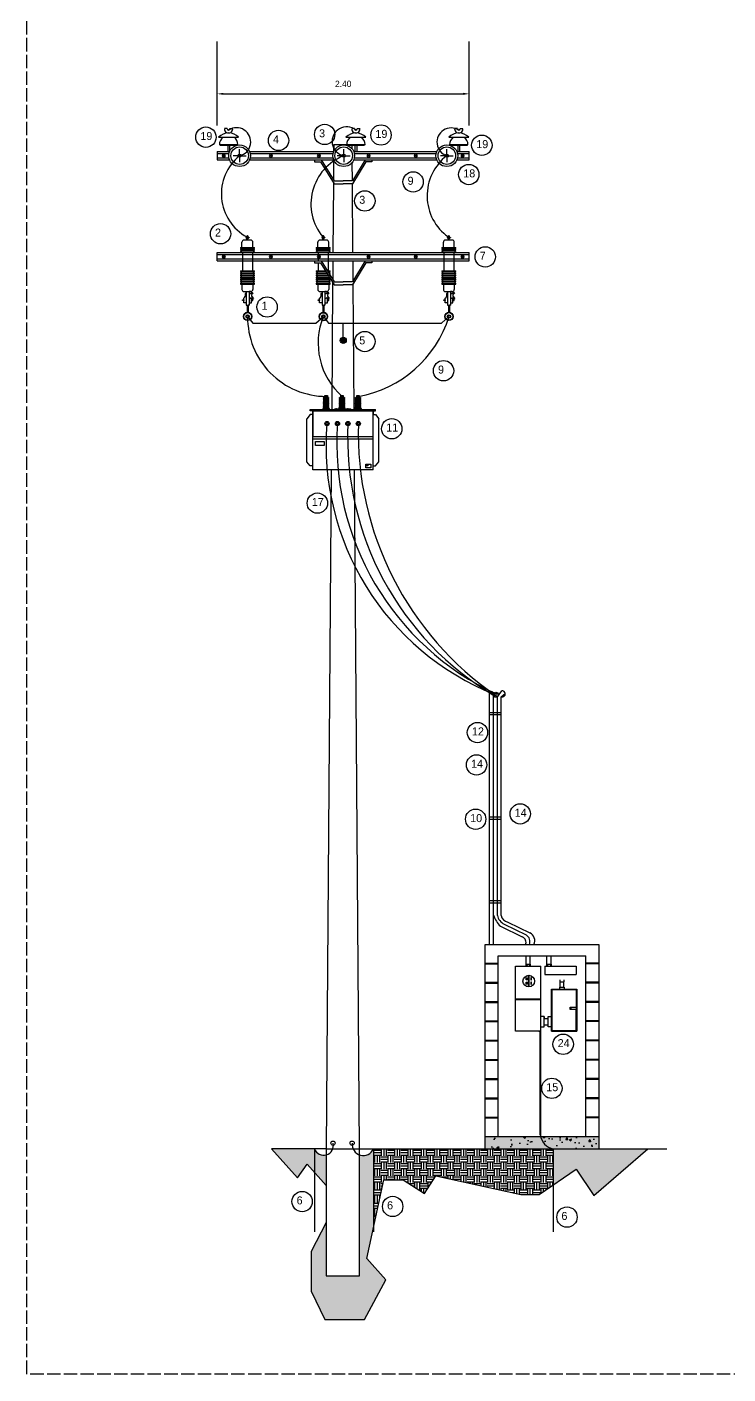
# Model space of a CAD drawing. Header units: millimetres. Extents: x 309 to 1209, y 302 to 902.
# Drawn here: x 309.2 to 466.2, y 301.8 to 603.5 of the extents above; entities that cross this region are included whole.
import ezdxf

# ---------------------------------------------------------------- set-up
doc = ezdxf.new("R2010")
doc.units = ezdxf.units.MM
doc.header["$LTSCALE"] = 0.5
doc.linetypes.add('ACAD_ISO02W100', pattern=[15, 12, -3])
doc.layers.add('VISTA FRONTAL', color=7, linetype='Continuous')

# ---------------------------------------------------------------- blocks, each defined once
blk = doc.blocks.new('Borne Primario')
at = {"layer": 'VISTA FRONTAL', "color": 255}
for p, q in [((336.424, 460.499), (336.554, 460.499)), ((336.424, 460.491), (336.554, 460.491)), ((336.424, 460.466), (336.554, 460.466)), ((336.424, 460.458), (336.554, 460.458)), ((336.424, 460.433), (336.554, 460.433)), ((336.424, 460.425), (336.554, 460.425)), ((336.424, 460.4), (336.554, 460.4)), ((336.424, 460.392), (336.554, 460.392)), ((336.424, 460.367), (336.554, 460.367)), ((336.424, 460.359), (336.554, 460.359)), ((336.424, 460.334), (336.554, 460.334)), ((336.424, 460.326), (336.554, 460.326)), ((336.424, 460.3), (336.554, 460.3)), ((336.424, 460.293), (336.554, 460.293)), ((336.424, 460.25), (336.424, 460.267)), ((336.424, 460.267), (336.554, 460.267)), ((336.424, 460.25), (336.554, 460.25)), ((336.424, 460.248), (336.554, 460.248)), ((336.451, 460.524), (336.527, 460.524)), ((336.554, 460.25), (336.554, 460.267)), ((336.399, 460.223), (336.579, 460.223))]:
    blk.add_line(p, q, dxfattribs=at)
for points in [[(336.518, 460.524), (336.461, 460.524), (336.461, 460.558), (336.518, 460.558)], [(336.518, 460.524), (336.47, 460.524), (336.47, 460.55), (336.518, 460.55)]]:
    blk.add_lwpolyline(points, close=True, dxfattribs=at)
blk.add_circle((336.494, 460.535), 0.00617, dxfattribs=at)
for centre, radius, start, end in [((336.433, 460.215), 0.0346, 104.6502, 165.81), ((336.425, 460.495), 0.00399, 105.4682, 254.5318), ((336.425, 460.462), 0.00399, 105.4682, 254.5318), ((336.425, 460.429), 0.00399, 105.4682, 254.5318), ((336.425, 460.396), 0.00399, 105.4682, 254.5318), ((336.425, 460.363), 0.00399, 105.4682, 254.5318), ((336.425, 460.33), 0.00399, 105.4682, 254.5318), ((336.425, 460.297), 0.00399, 105.4682, 254.5318), ((336.409, 460.542), 0.0452, 289.2094, 337.5049), ((336.409, 460.509), 0.0452, 289.2094, 337.5049), ((336.409, 460.476), 0.0452, 289.2094, 337.5049), ((336.409, 460.442), 0.0452, 289.2094, 337.5049), ((336.409, 460.409), 0.0452, 289.2094, 337.5049), ((336.409, 460.376), 0.0452, 289.2094, 337.5049), ((336.409, 460.343), 0.0452, 289.2094, 337.5049), ((336.409, 460.31), 0.0452, 289.2094, 337.5049), ((336.569, 460.542), 0.0452, 202.4951, 250.7906), ((336.569, 460.509), 0.0452, 202.4951, 250.7906), ((336.569, 460.476), 0.0452, 202.4951, 250.7906), ((336.569, 460.442), 0.0452, 202.4951, 250.7906), ((336.569, 460.409), 0.0452, 202.4951, 250.7906), ((336.569, 460.376), 0.0452, 202.4951, 250.7906), ((336.569, 460.343), 0.0452, 202.4951, 250.7906), ((336.569, 460.31), 0.0452, 202.4951, 250.7906), ((336.553, 460.495), 0.00399, 285.4682, 74.5318), ((336.553, 460.462), 0.00399, 285.4682, 74.5318), ((336.553, 460.429), 0.00399, 285.4682, 74.5318), ((336.553, 460.396), 0.00399, 285.4682, 74.5318), ((336.553, 460.363), 0.00399, 285.4682, 74.5318), ((336.553, 460.33), 0.00399, 285.4682, 74.5318), ((336.553, 460.297), 0.00399, 285.4682, 74.5318), ((336.546, 460.215), 0.0346, 14.19, 75.3498)]:
    blk.add_arc(centre, radius, start, end, dxfattribs=at)
blk = doc.blocks.new('TRANSFORMADOR 75KVA')
at = {"layer": 'VISTA FRONTAL', "color": 255}
for p, q in [((334.595, 460.94), (334.725, 460.94)), ((334.595, 460.933), (334.725, 460.933)), ((334.595, 460.907), (334.725, 460.907)), ((334.595, 460.899), (334.725, 460.899)), ((334.622, 460.966), (334.698, 460.966)), ((333.9, 460.664), (335.46, 460.664)), ((333.9, 460.634), (333.9, 460.664)), ((333.96, 460.634), (333.9, 460.634)), ((333.96, 460.634), (333.96, 460.022)), ((333.96, 460.634), (335.4, 460.634)), ((333.96, 459.224), (333.96, 460.634)), ((334.49, 460.678), (334.511, 460.678)), ((334.49, 460.664), (334.49, 460.678)), ((334.49, 460.678), (334.87, 460.678)), ((334.49, 460.664), (334.87, 460.664)), ((334.511, 460.684), (334.531, 460.684)), ((334.511, 460.678), (334.511, 460.684)), ((334.531, 460.684), (334.531, 460.678)), ((334.571, 460.664), (334.75, 460.664)), ((334.58, 460.678), (334.58, 460.684)), ((334.58, 460.684), (334.6, 460.684)), ((334.595, 460.874), (334.725, 460.874)), ((334.595, 460.866), (334.725, 460.866)), ((334.595, 460.841), (334.725, 460.841)), ((334.595, 460.833), (334.725, 460.833)), ((334.595, 460.808), (334.725, 460.808)), ((334.595, 460.8), (334.725, 460.8)), ((334.595, 460.775), (334.725, 460.775)), ((334.595, 460.767), (334.725, 460.767)), ((334.595, 460.742), (334.725, 460.742)), ((334.595, 460.734), (334.725, 460.734)), ((334.595, 460.709), (334.725, 460.709)), ((334.595, 460.691), (334.595, 460.709)), ((334.595, 460.691), (334.725, 460.691)), ((334.595, 460.689), (334.725, 460.689)), ((334.6, 460.684), (334.6, 460.678)), ((334.649, 460.684), (334.669, 460.684)), ((334.649, 460.678), (334.649, 460.684)), ((334.669, 460.684), (334.669, 460.678)), ((334.718, 460.684), (334.738, 460.684)), ((334.718, 460.678), (334.718, 460.684)), ((334.725, 460.691), (334.725, 460.709)), ((334.738, 460.684), (334.738, 460.678)), ((334.787, 460.684), (334.807, 460.684)), ((334.787, 460.678), (334.787, 460.684)), ((334.807, 460.684), (334.807, 460.678)), ((334.87, 460.664), (334.87, 460.678)), ((335.4, 460.634), (335.4, 460.544)), ((335.4, 459.224), (335.4, 460.634)), ((335.4, 460.634), (335.46, 460.634)), ((335.46, 460.634), (335.46, 460.664)), ((333.9, 460.544), (333.82, 460.444)), ((333.82, 459.414), (333.82, 460.444)), ((333.96, 460.544), (333.9, 460.544)), ((335.4, 460.544), (335.46, 460.544)), ((335.46, 460.544), (335.54, 460.444)), ((335.54, 459.414), (335.54, 460.444)), ((333.96, 460.022), (335.4, 460.022)), ((333.96, 459.965), (335.4, 459.965)), ((333.9, 459.314), (333.82, 459.414)), ((333.96, 459.314), (333.9, 459.314)), ((335.4, 459.314), (335.46, 459.314)), ((335.46, 459.314), (335.54, 459.414)), ((335.4, 459.224), (333.96, 459.224))]:
    blk.add_line(p, q, dxfattribs=at)
for points in [[(334.689, 460.966), (334.632, 460.966), (334.632, 460.999), (334.689, 460.999)], [(334.689, 460.966), (334.641, 460.966), (334.641, 460.992), (334.689, 460.992)], [(334.268, 460.304), (334.333, 460.304), (334.333, 460.352), (334.268, 460.352)], [(334.518, 460.304), (334.583, 460.304), (334.583, 460.352), (334.518, 460.352)], [(334.768, 460.304), (334.833, 460.304), (334.833, 460.352), (334.768, 460.352)], [(335.018, 460.304), (335.083, 460.304), (335.083, 460.352), (335.018, 460.352)], [(334.027, 459.899), (334.236, 459.899), (334.236, 459.802), (334.027, 459.802)], [(335.35, 459.271), (335.227, 459.271), (335.227, 459.359), (335.35, 459.359)], [(335.234, 459.351), (335.278, 459.351), (335.278, 459.317), (335.234, 459.317)]]:
    blk.add_lwpolyline(points, close=True, dxfattribs=at)
for centre, radius in [((334.665, 460.976), 0.00617), ((334.3, 460.328), 0.05), ((334.55, 460.328), 0.05), ((334.8, 460.328), 0.05), ((335.05, 460.328), 0.05)]:
    blk.add_circle(centre, radius, dxfattribs=at)
for centre, radius, start, end in [((334.596, 460.936), 0.00399, 105.4682, 254.5318), ((334.596, 460.903), 0.00399, 105.4682, 254.5318), ((334.58, 460.983), 0.0452, 289.2094, 337.5049), ((334.58, 460.95), 0.0452, 289.2094, 337.5049), ((334.58, 460.917), 0.0452, 289.2094, 337.5049), ((334.74, 460.983), 0.0452, 202.4951, 250.7906), ((334.74, 460.95), 0.0452, 202.4951, 250.7906), ((334.74, 460.917), 0.0452, 202.4951, 250.7906), ((334.724, 460.936), 0.00399, 285.4682, 74.5318), ((334.724, 460.903), 0.00399, 285.4682, 74.5318), ((334.604, 460.656), 0.0346, 133.1129, 140.5647), ((334.604, 460.656), 0.0346, 104.6502, 125.1906), ((334.596, 460.87), 0.00399, 105.4682, 254.5318), ((334.596, 460.837), 0.00399, 105.4682, 254.5318), ((334.596, 460.804), 0.00399, 105.4682, 254.5318), ((334.596, 460.771), 0.00399, 105.4682, 254.5318), ((334.596, 460.738), 0.00399, 105.4682, 254.5318), ((334.58, 460.884), 0.0452, 289.2094, 337.5049), ((334.58, 460.851), 0.0452, 289.2094, 337.5049), ((334.58, 460.817), 0.0452, 289.2094, 337.5049), ((334.58, 460.784), 0.0452, 289.2094, 337.5049), ((334.58, 460.751), 0.0452, 289.2094, 337.5049), ((334.74, 460.884), 0.0452, 202.4951, 250.7906), ((334.74, 460.851), 0.0452, 202.4951, 250.7906), ((334.74, 460.817), 0.0452, 202.4951, 250.7906), ((334.74, 460.784), 0.0452, 202.4951, 250.7906), ((334.74, 460.751), 0.0452, 202.4951, 250.7906), ((334.724, 460.87), 0.00399, 285.4682, 74.5318), ((334.724, 460.837), 0.00399, 285.4682, 74.5318), ((334.724, 460.804), 0.00399, 285.4682, 74.5318), ((334.724, 460.771), 0.00399, 285.4682, 74.5318), ((334.724, 460.738), 0.00399, 285.4682, 74.5318), ((334.717, 460.656), 0.0346, 54.8094, 75.3498), ((334.717, 460.656), 0.0346, 39.4353, 50.8444), ((334.3, 460.328), 0.03, 52.0091, 127.9909), ((334.3, 460.328), 0.03, 233.8776, 306.1224), ((334.55, 460.328), 0.03, 52.0091, 127.9909), ((334.55, 460.328), 0.03, 233.8776, 306.1224), ((334.8, 460.328), 0.03, 52.0091, 127.9909), ((334.8, 460.328), 0.03, 233.8776, 306.1224), ((335.05, 460.328), 0.03, 52.0091, 127.9909), ((335.05, 460.328), 0.03, 233.8776, 306.1224)]:
    blk.add_arc(centre, radius, start, end, dxfattribs=at)
for p in [(-2.209, 0.441), (-1.449, 0.441)]:
    blk.add_blockref('Borne Primario', p, dxfattribs=at)
blk = doc.blocks.new('APARTA RAYOS')
at = {"layer": 'VISTA FRONTAL', "color": 255}
for radius in [0.0997, 0.0918, 0.0412, 0.0327]:
    blk.add_circle((322.689, 458.866), radius, dxfattribs=at)
blk = doc.blocks.new('Cuchilla')
at = {"layer": 'VISTA FRONTAL', "color": 255}
for p, q in [((322.148, 460.536), (322.148, 460.662)), ((322.36, 460.712), (322.198, 460.712)), ((322.243, 460.777), (322.243, 460.764)), ((322.258, 460.777), (322.243, 460.777)), ((322.243, 460.764), (322.258, 460.764)), ((322.258, 460.777), (322.258, 460.764)), ((322.268, 460.712), (322.268, 460.808)), ((322.278, 460.818), (322.28, 460.818)), ((322.29, 460.712), (322.29, 460.808)), ((322.29, 460.808), (322.29, 460.787)), ((322.29, 460.787), (322.293, 460.787)), ((322.293, 460.754), (322.29, 460.754)), ((322.303, 460.777), (322.303, 460.764)), ((322.303, 460.777), (322.317, 460.777)), ((322.317, 460.764), (322.303, 460.764)), ((322.317, 460.777), (322.317, 460.764)), ((322.41, 460.536), (322.41, 460.662)), ((322.11, 460.536), (322.448, 460.536)), ((322.11, 460.536), (322.11, 460.522)), ((322.11, 460.522), (322.448, 460.522)), ((322.11, 460.486), (322.11, 460.472)), ((322.11, 460.486), (322.448, 460.486)), ((322.11, 460.472), (322.448, 460.472)), ((322.11, 460.433), (322.448, 460.433)), ((322.11, 460.433), (322.11, 460.419)), ((322.11, 460.419), (322.448, 460.419)), ((322.11, 460.419), (322.157, 460.419)), ((322.157, 460.419), (322.157, 459.981)), ((322.4, 460.419), (322.4, 459.981)), ((322.448, 460.522), (322.448, 460.536)), ((322.448, 460.472), (322.448, 460.486)), ((322.448, 460.419), (322.448, 460.433)), ((322.11, 459.981), (322.448, 459.981)), ((322.11, 459.981), (322.11, 459.967)), ((322.11, 459.967), (322.448, 459.967)), ((322.11, 459.93), (322.448, 459.93)), ((322.11, 459.93), (322.11, 459.916)), ((322.11, 459.916), (322.448, 459.916)), ((322.448, 459.967), (322.448, 459.981)), ((322.448, 459.916), (322.448, 459.93)), ((322.11, 459.878), (322.448, 459.878)), ((322.11, 459.878), (322.11, 459.864)), ((322.11, 459.864), (322.448, 459.864)), ((322.11, 459.828), (322.11, 459.814)), ((322.11, 459.828), (322.448, 459.828)), ((322.11, 459.814), (322.448, 459.814)), ((322.11, 459.775), (322.11, 459.761)), ((322.11, 459.775), (322.448, 459.775)), ((322.11, 459.761), (322.157, 459.761)), ((322.11, 459.761), (322.448, 459.761)), ((322.11, 459.725), (322.448, 459.725)), ((322.11, 459.725), (322.11, 459.711)), ((322.11, 459.711), (322.448, 459.711)), ((322.11, 459.673), (322.448, 459.673)), ((322.11, 459.673), (322.11, 459.659)), ((322.11, 459.659), (322.448, 459.659)), ((322.11, 459.659), (322.148, 459.659)), ((322.148, 459.659), (322.148, 459.533)), ((322.4, 459.761), (322.448, 459.761)), ((322.41, 459.659), (322.41, 459.533)), ((322.448, 459.864), (322.448, 459.878)), ((322.448, 459.814), (322.448, 459.828)), ((322.448, 459.761), (322.448, 459.775)), ((322.448, 459.711), (322.448, 459.725)), ((322.448, 459.659), (322.448, 459.673)), ((322.191, 459.215), (322.191, 459.327)), ((322.198, 459.483), (322.36, 459.483)), ((322.221, 459.435), (322.221, 459.362)), ((322.25, 459.435), (322.221, 459.435)), ((322.25, 459.483), (322.25, 459.435)), ((322.25, 459.483), (322.25, 459.156)), ((322.25, 459.435), (322.25, 459.215)), ((322.36, 459.483), (322.319, 459.483)), ((322.319, 459.483), (322.319, 459.156)), ((322.319, 459.435), (322.348, 459.435)), ((322.319, 459.309), (322.368, 459.344)), ((322.348, 459.435), (322.389, 459.466)), ((322.368, 459.344), (322.4, 459.299)), ((322.411, 459.437), (322.378, 459.412)), ((322.378, 459.412), (322.378, 459.376)), ((322.378, 459.376), (322.421, 459.32)), ((322.378, 459.215), (322.378, 459.327)), ((322.389, 459.466), (322.411, 459.437)), ((322.4, 459.299), (322.421, 459.32)), ((322.25, 459.215), (322.191, 459.215)), ((322.25, 459.156), (322.319, 459.156)), ((322.269, 459.156), (322.269, 458.986)), ((322.319, 459.156), (322.297, 459.156)), ((322.297, 459.156), (322.297, 458.986)), ((322.319, 459.215), (322.378, 459.215)), ((322.319, 459.156), (322.319, 459.177))]:
    blk.add_line(p, q, dxfattribs=at)
for points in [[(322.191, 459.271), (322.159, 459.271), (322.159, 459.286), (322.191, 459.286)], [(322.378, 459.271), (322.41, 459.271), (322.41, 459.286), (322.378, 459.286)]]:
    blk.add_lwpolyline(points, close=True, dxfattribs=at)
for centre, radius, start, end in [((322.198, 460.662), 0.05, 90, 180), ((322.268, 460.777), 0.01, 90, 180), ((322.268, 460.764), 0.01, 180, 270), ((322.278, 460.808), 0.01, 90, 180), ((322.28, 460.808), 0.01, 0, 90), ((322.293, 460.777), 0.01, 0, 90), ((322.293, 460.764), 0.01, 270, 0), ((322.36, 460.662), 0.05, 0, 90), ((322.097, 460.478), 0.0462, 9.5881, 74.2822), ((322.097, 460.478), 0.0462, 285.7178, 352.1674), ((322.46, 460.478), 0.0462, 105.7178, 170.4119), ((322.46, 460.478), 0.0462, 187.8326, 254.2822), ((322.097, 459.922), 0.0462, 9.5881, 74.2822), ((322.097, 459.922), 0.0462, 285.7178, 352.1674), ((322.46, 459.922), 0.0462, 105.7178, 170.4119), ((322.46, 459.922), 0.0462, 187.8326, 254.2822), ((322.097, 459.82), 0.0462, 9.5881, 74.2822), ((322.097, 459.82), 0.0462, 285.7178, 352.1674), ((322.097, 459.718), 0.0462, 9.5881, 74.2822), ((322.097, 459.718), 0.0462, 285.7178, 352.1674), ((322.46, 459.82), 0.0462, 105.7178, 170.4119), ((322.46, 459.82), 0.0462, 187.8326, 254.2822), ((322.46, 459.718), 0.0462, 105.7178, 170.4119), ((322.46, 459.718), 0.0462, 187.8326, 254.2822), ((322.198, 459.533), 0.05, 180, 270), ((322.184, 459.364), 0.037, 280.8802, 357.5926), ((322.36, 459.533), 0.05, 270, 0)]:
    blk.add_arc(centre, radius, start, end, dxfattribs=at)
blk.add_blockref('APARTA RAYOS', (-0.406, 0.021), dxfattribs=at)
blk = doc.blocks.new('TORNILLO')
at = {"layer": 'VISTA FRONTAL', "color": 255}
blk.add_lwpolyline([(324.149, 461.269), (324.129, 461.235), (324.149, 461.2), (324.189, 461.2), (324.209, 461.235), (324.189, 461.269)], close=True, dxfattribs=at)
blk.add_circle((324.169, 461.235), 0.02, dxfattribs=at)
blk = doc.blocks.new('AISLADOR TIPO ALFILER')
at = {"layer": 'VISTA FRONTAL', "color": 255}
for p, q in [((324.252, 461.881), (324.187, 461.881)), ((324.32, 461.881), (324.385, 461.881)), ((324.286, 461.485), (324.265, 461.485))]:
    blk.add_line(p, q, dxfattribs=at)
at = {"layer": 'VISTA FRONTAL', "color": 255, "lineweight": 30}
for p, q in [((324.049, 461.676), (324.523, 461.676)), ((324.067, 461.502), (324.505, 461.502)), ((324.084, 461.485), (324.488, 461.485)), ((324.265, 461.485), (324.265, 461.335)), ((324.307, 461.485), (324.307, 461.335))]:
    blk.add_line(p, q, dxfattribs=at)
at = {"layer": 'VISTA FRONTAL', "color": 255}
for centre, radius, start, end in [((324.286, 461.877), 0.0988, 177.9478, 2.0522), ((324.286, 461.881), 0.0338, 180, 0), ((324.286, 461.454), 0.325, 43.1019, 136.8981), ((324.286, 461.502), 0.219, 127.4672, 180), ((324.286, 461.502), 0.219, 0, 52.5328), ((324.094, 461.508), 0.0244, 195.788, 253.8699), ((324.482, 461.508), 0.0244, 286.1301, 344.212)]:
    blk.add_arc(centre, radius, start, end, dxfattribs=at)
blk = doc.blocks.new('AISLADOR')
at = {"layer": 'VISTA FRONTAL', "color": 255}
for q in [(324.46, 462.314), (324.305, 462.16), (324.46, 462.005), (324.615, 462.16)]:
    blk.add_line((324.46, 462.16), q, dxfattribs=at)
for radius in [0.259, 0.209, 0.0379, 0.0215]:
    blk.add_circle((324.46, 462.16), radius, dxfattribs=at)
blk = doc.blocks.new('MENSULA')
at = {"layer": 'VISTA FRONTAL', "color": 255}
for p, q in [((326.341, 461.134), (326.341, 461.087)), ((326.341, 461.087), (326.483, 461.087)), ((326.483, 461.087), (326.806, 460.559)), ((326.5, 461.134), (326.806, 460.634)), ((327.549, 461.134), (327.243, 460.634)), ((327.566, 461.087), (327.243, 460.559)), ((327.708, 461.087), (327.566, 461.087)), ((327.708, 461.134), (327.708, 461.087)), ((326.806, 460.634), (327.025, 460.634)), ((326.806, 460.559), (327.025, 460.559)), ((327.243, 460.634), (327.025, 460.634)), ((327.243, 460.559), (327.025, 460.559))]:
    blk.add_line(p, q, dxfattribs=at)

msp = doc.modelspace()

# ---------------------------------------------------------------- hatches: boundary and pattern name
at = {"layer": 'VISTA FRONTAL'}
msp.add_hatch(color=86, dxfattribs=at).paths.add_polyline_path([(379.37, 533.31, 1), (380.74, 533.31, 1)])
h = msp.add_hatch(dxfattribs=at)
h.set_pattern_fill('AR-CONC', color=14, scale=0.028125, style=0)
h.set_pattern_definition([(50, (-2783.9253, -3895.2457), (5.1239438, -0.4482868), [0.535781, -5.893594]), (355, (-2783.9253, -3895.2457), (-0.9912045, 5.373468), [0.428625, -4.714875]), (100.451, (-2783.4983, -3895.283), (4.132758, 4.925157), [0.455344, -5.008781]), (46.1842, (-2783.9253, -3893.817), (7.624098, -1.1824405), [0.803672, -8.840391]), (96.6356, (-2783.29, -3893.9155), (6.676994, 6.958844), [0.683016, -7.513172]), (351.184, (-2783.925, -3893.817), (6.677005, 6.958831), [0.642937, -7.072313]), (21, (-2783.211, -3894.174), (4.2641685, -2.8762177), [0.535781, -5.893594]), (326, (-2783.211, -3894.174), (1.738182, 5.1802865), [0.428625, -4.714875]), (71.4514, (-2782.8556, -3894.414), (6.002339, 2.3040804), [0.455344, -5.008781]), (37.5, (-2783.9253, -3895.2457), (0.08686697, 2.37811047), [0, -4.657725, 0, -4.7863125, 0, -4.7327344]), (7.5, (-2783.9253, -3895.2457), (1.879303, 2.8175787), [0, -2.7289125, 0, -4.5505687, 0, -1.8037969]), (327.5, (-2785.5184, -3895.2457), (3.8134855, -0.1611209), [0, -1.7859375, 0, -5.572125, 0, -7.3937812]), (317.5, (-2786.2328, -3895.2457), (4.1661332, 0.71512), [0, -2.3217188, 0, -3.7004625, 0, -5.2506562])])
h.paths.add_polyline_path([(437.26, 355.02), (411.85, 355.02), (411.85, 352.21), (437.26, 352.21)])
h = msp.add_hatch(dxfattribs=at)
h.set_pattern_fill('AR-CONC', color=14, scale=0.004687, style=0)
h.set_pattern_definition([(50, (-2783.92534, -3895.2457), (0.85399064, -0.07471446), [0.08929687, -0.98226563]), (355, (-2783.9253, -3895.2457), (-0.16520075, 0.89557801), [0.0714375, -0.7858125]), (100.451, (-2783.8542, -3895.2519), (0.68879298, 0.82085947), [0.07589062, -0.83479687]), (46.1842, (-2783.9253, -3895.0076), (1.270683, -0.19707341), [0.1339453, -1.47339844]), (96.6356, (-2783.8194, -3895.024), (1.11283235, 1.1598073), [0.11383594, -1.2521953]), (351.184, (-2783.9253, -3895.0076), (1.1128341, 1.15980524), [0.10715625, -1.17871875]), (21, (-2783.8063, -3895.0671), (0.71069475, -0.47936962), [0.08929687, -0.98226563]), (326, (-2783.8063, -3895.0671), (0.28969701, 0.86338109), [0.0714375, -0.7858125]), (71.4514, (-2783.74705, -3895.10706), (1.0003898, 0.3840134), [0.07589062, -0.83479687]), (37.5, (-2783.92534, -3895.2457), (0.014477828, 0.396351745), [0, -0.7762875, 0, -0.79771875, 0, -0.788789063]), (7.5, (-2783.92534, -3895.2457), (0.313217168, 0.469596444), [0, -0.45481875, 0, -0.758428125, 0, -0.300632813]), (327.5, (-2784.19085, -3895.2457), (0.635580915, -0.026853487), [0, -0.29765625, 0, -0.9286875, 0, -1.232296875]), (317.5, (-2784.3099, -3895.2457), (0.69435554, 0.119186677), [0, -0.386953125, 0, -0.61674375, 0, -0.875109375])])
h.paths.add_polyline_path([(437.26, 355.02), (411.85, 355.02), (411.85, 352.21), (437.26, 352.21)])
at = {"layer": 'VISTA FRONTAL', "ltscale": 0.25}
h = msp.add_hatch(dxfattribs=at)
h.set_pattern_fill('EARTH', color=23, scale=0.234375, style=0)
h.set_pattern_definition([(0, (-1587.932, -5024.0727), (1.48828125, 1.48828125), [1.48828125, -1.48828125]), (0, (-1587.932, -5023.5146), (1.48828125, 1.48828125), [1.48828125, -1.48828125]), (0, (-1587.932, -5022.9565), (1.48828125, 1.48828125), [1.48828125, -1.48828125]), (90, (-1587.746, -5022.7704), (-1.48828125, 1.48828125), [1.48828125, -1.48828125]), (90, (-1587.1879, -5022.7704), (-1.48828125, 1.48828125), [1.48828125, -1.48828125]), (90, (-1586.6298, -5022.7704), (-1.48828125, 1.48828125), [1.48828125, -1.48828125])])
h.paths.add_polyline_path([(373.62, 352.21), (363.96, 352.21), (369.82, 345.72), (372, 348.76), (373.62, 346.92)])
h.paths.add_polyline_path([(376.23, 350.87, -0.387471), (373.62, 352.21), (373.62, 346.92), (376.23, 343.98)], flags=17)
h.paths.add_polyline_path([(389.59, 322.92), (385.32, 327.67), (386.84, 334.66), (386.84, 352.21, -0.389399), (383.73, 350.85), (383.73, 323.79), (376.23, 323.79), (376.23, 335.73), (372.87, 329.22), (372.87, 320.31), (375.91, 314.02), (384.81, 314.02)])
h.paths.add_polyline_path([(448.27, 352.21), (437.26, 352.21), (427.09, 352.21), (427.09, 344.19), (432.18, 347.67), (436.2, 341.78)])
h = msp.add_hatch(dxfattribs=at)
h.set_pattern_fill('EARTH', color=23, scale=0.234375, style=0)
h.set_pattern_definition([(0, (-4820.5357, -3895.2457), (1.48828125, 1.48828125), [1.48828125, -1.48828125]), (0, (-4820.5357, -3894.6876), (1.48828125, 1.48828125), [1.48828125, -1.48828125]), (0, (-4820.5357, -3894.1295), (1.48828125, 1.48828125), [1.48828125, -1.48828125]), (90, (-4820.3497, -3893.9435), (-1.48828125, 1.48828125), [1.48828125, -1.48828125]), (90, (-4819.7916, -3893.9435), (-1.48828125, 1.48828125), [1.48828125, -1.48828125]), (90, (-4819.2335, -3893.9435), (-1.48828125, 1.48828125), [1.48828125, -1.48828125])])
h.paths.add_polyline_path([(427.09, 352.21), (411.85, 352.21), (386.84, 352.21), (386.84, 334.66), (389.16, 345.28), (393.5, 345.28), (398.28, 342.24), (400.79, 346.18), (419.79, 342.03), (423.92, 342.03), (427.09, 344.19)])

# ---------------------------------------------------------------- linework, layer by layer
at = {"layer": 'VISTA FRONTAL', "color": 23, "linetype": 'ACAD_ISO02W100', "ltscale": 0.5}
for p, q in [((309.23, 301.78), (309.23, 901.78)), ((1209.23, 301.78), (309.23, 301.78))]:
    msp.add_line(p, q, dxfattribs=at)
at = {"layer": 'VISTA FRONTAL', "color": 0, "ltscale": 0.25}
for p, q in [((351.84, 581.46), (351.84, 600.24)), ((408.27, 581.46), (408.27, 600.24)), ((353.24, 588.52), (406.87, 588.52)), ((376.23, 352.21), (363.96, 352.21)), ((363.96, 352.21), (369.82, 345.72)), ((376.23, 352.21), (376.23, 323.79)), ((383.73, 323.79), (383.73, 352.21)), ((436.2, 341.78), (448.27, 352.21)), ((437.26, 352.21), (452.52, 352.21)), ((369.82, 345.72), (372, 348.76)), ((372, 348.76), (376.23, 343.98)), ((423.92, 342.03), (432.18, 347.67)), ((432.18, 347.67), (436.2, 341.78)), ((385.32, 327.67), (389.16, 345.28)), ((389.16, 345.28), (393.5, 345.28)), ((393.5, 345.28), (398.28, 342.24)), ((398.28, 342.24), (400.79, 346.18)), ((400.79, 346.18), (419.79, 342.03)), ((419.79, 342.03), (423.92, 342.03)), ((376.23, 335.73), (372.87, 329.22)), ((372.87, 329.22), (372.87, 320.31)), ((389.59, 322.92), (385.32, 327.67)), ((376.23, 323.79), (383.73, 323.79)), ((384.81, 314.02), (389.59, 322.92)), ((372.87, 320.31), (375.91, 314.02)), ((375.91, 314.02), (384.81, 314.02))]:
    msp.add_line(p, q, dxfattribs=at)
at = {"layer": 'VISTA FRONTAL', "color": 255}
for p, q in [((377.92, 577.21), (377.9, 575.6)), ((377.92, 577.21), (382.04, 577.21)), ((382.05, 576.17), (382.04, 577.21)), ((351.84, 575.6), (351.84, 573.72)), ((351.84, 575.6), (354.61, 575.6)), ((351.84, 575.14), (351.84, 574.18)), ((351.84, 575.14), (354.47, 575.14)), ((351.84, 574.18), (354.47, 574.18)), ((351.84, 573.72), (354.61, 573.72)), ((351.84, 573.72), (354.61, 573.72)), ((359.09, 575.6), (377.9, 575.6)), ((359.09, 573.72), (373.64, 573.72)), ((359.09, 573.72), (377.9, 573.72)), ((359.23, 575.14), (377.76, 575.14)), ((359.23, 574.18), (377.76, 574.18)), ((373.64, 573.72), (375.13, 573.72)), ((373.64, 573.72), (375.13, 573.72)), ((373.64, 573.72), (375.13, 573.72)), ((377.89, 573.75), (377.86, 569.27)), ((382.39, 575.6), (401.07, 575.6)), ((382.39, 573.72), (401.06, 573.72)), ((382.53, 575.14), (400.94, 575.14)), ((382.53, 574.18), (400.93, 574.18)), ((384.97, 573.72), (386.46, 573.72)), ((405.42, 573.72), (408.27, 573.72)), ((405.43, 575.6), (408.27, 575.6)), ((405.55, 575.14), (408.27, 575.14)), ((405.55, 574.18), (408.27, 574.18)), ((408.27, 573.72), (408.27, 575.6)), ((382.1, 569.04), (382.07, 573.18)), ((377.85, 568.57), (377.73, 553.02)), ((382.22, 553.02), (382.11, 568.34)), ((374.34, 554.11), (374.34, 555.3)), ((376.33, 555.76), (374.81, 555.76)), ((375.24, 556.37), (375.24, 556.25)), ((375.37, 556.37), (375.24, 556.37)), ((375.24, 556.25), (375.37, 556.25)), ((375.37, 556.37), (375.37, 556.25)), ((375.47, 555.76), (375.47, 556.66)), ((375.56, 556.75), (375.58, 556.75)), ((375.68, 555.76), (375.68, 556.66)), ((375.68, 556.66), (375.68, 556.47)), ((375.68, 556.47), (375.7, 556.47)), ((375.7, 556.15), (375.68, 556.15)), ((375.8, 556.37), (375.8, 556.25)), ((375.8, 556.37), (375.93, 556.37)), ((375.93, 556.25), (375.8, 556.25)), ((375.93, 556.37), (375.93, 556.25)), ((376.8, 554.11), (376.8, 555.3)), ((351.84, 553.02), (408.27, 553.02)), ((351.84, 551.14), (351.84, 553.02)), ((351.84, 552.56), (408.27, 552.56)), ((373.99, 554.11), (377.16, 554.11)), ((373.99, 554.11), (373.99, 553.98)), ((373.99, 553.98), (377.16, 553.98)), ((373.99, 553.64), (373.99, 553.51)), ((373.99, 553.64), (377.16, 553.64)), ((373.99, 553.51), (377.16, 553.51)), ((373.99, 553.15), (377.16, 553.15)), ((373.99, 553.15), (373.99, 553.02)), ((373.99, 553.02), (377.16, 553.02)), ((373.99, 553.02), (374.43, 553.02)), ((374.43, 553.02), (374.43, 551.14)), ((376.71, 553.02), (376.71, 548.91)), ((377.16, 553.98), (377.16, 554.11)), ((377.16, 553.51), (377.16, 553.64)), ((377.16, 553.02), (377.16, 553.15)), ((408.27, 551.14), (408.27, 553.02)), ((351.84, 551.6), (408.27, 551.6)), ((351.84, 551.14), (408.27, 551.14)), ((374.43, 550.7), (374.43, 548.91)), ((377.72, 551.14), (377.69, 546.96)), ((382.27, 546.73), (382.24, 551.14)), ((373.99, 548.91), (376.07, 548.91)), ((373.99, 548.91), (373.99, 548.77)), ((373.99, 548.77), (376.15, 548.77)), ((373.99, 548.43), (376.36, 548.43)), ((373.99, 548.43), (373.99, 548.3)), ((373.99, 548.3), (376.44, 548.3)), ((373.99, 547.94), (376.66, 547.94)), ((373.99, 547.94), (373.99, 547.81)), ((373.99, 547.81), (376.74, 547.81)), ((373.99, 547.47), (373.99, 547.34)), ((373.99, 547.47), (376.95, 547.47)), ((373.99, 547.34), (377.03, 547.34)), ((373.99, 546.98), (373.99, 546.85)), ((373.99, 546.98), (377.16, 546.98)), ((373.99, 546.85), (374.43, 546.85)), ((373.99, 546.85), (377.16, 546.85)), ((373.99, 546.51), (377.16, 546.51)), ((373.99, 546.51), (373.99, 546.38)), ((373.99, 546.38), (377.16, 546.38)), ((376.5, 548.91), (377.16, 548.91)), ((376.58, 548.77), (377.16, 548.77)), ((376.71, 546.85), (377.16, 546.85)), ((376.79, 548.43), (377.16, 548.43)), ((376.87, 548.3), (377.16, 548.3)), ((377.09, 547.94), (377.16, 547.94)), ((377.16, 548.77), (377.16, 548.91)), ((377.16, 548.3), (377.16, 548.43)), ((377.16, 547.83), (377.16, 547.94)), ((377.16, 546.85), (377.16, 546.98)), ((377.16, 546.38), (377.16, 546.51)), ((377.68, 546.26), (377.47, 517.82)), ((373.99, 546.02), (377.16, 546.02)), ((373.99, 546.02), (373.99, 545.89)), ((373.99, 545.89), (377.16, 545.89)), ((373.99, 545.89), (374.34, 545.89)), ((374.34, 545.89), (374.34, 544.71)), ((374.81, 544.24), (376.33, 544.24)), ((375.03, 543.79), (375.03, 543.11)), ((375.3, 543.79), (375.03, 543.79)), ((375.3, 544.24), (375.3, 543.79)), ((375.3, 544.24), (375.3, 541.17)), ((375.3, 543.79), (375.3, 541.73)), ((376.33, 544.24), (375.94, 544.24)), ((375.94, 544.24), (375.94, 541.17)), ((375.94, 543.79), (376.22, 543.79)), ((376.22, 543.79), (376.6, 544.08)), ((376.81, 543.81), (376.5, 543.57)), ((376.5, 543.57), (376.5, 543.23)), ((376.5, 543.23), (376.9, 542.71)), ((376.6, 544.08), (376.81, 543.81)), ((376.8, 545.89), (376.8, 544.71)), ((377.16, 545.89), (377.16, 546.02)), ((382.49, 517.82), (382.28, 546.03)), ((374.75, 541.73), (374.75, 542.78)), ((375.3, 541.73), (374.75, 541.73)), ((375.3, 541.17), (375.94, 541.17)), ((375.48, 541.17), (375.48, 539.58)), ((375.94, 541.17), (375.74, 541.17)), ((375.74, 541.17), (375.74, 539.58)), ((375.94, 542.61), (376.41, 542.94)), ((375.94, 541.73), (376.5, 541.73)), ((375.94, 541.17), (375.94, 541.37)), ((376.41, 542.94), (376.71, 542.52)), ((376.5, 541.73), (376.5, 542.78)), ((376.71, 542.52), (376.9, 542.71)), ((377.37, 504.32), (376.23, 352.21)), ((383.73, 352.21), (382.59, 504.32)), ((376.23, 352.21), (383.73, 352.21))]:
    msp.add_line(p, q, dxfattribs=at)
at = {"layer": 'VISTA FRONTAL', "color": 86}
for p, q in [((358.64, 538.65), (359.82, 537.18)), ((359.82, 537.18), (373.95, 537.18)), ((373.95, 537.18), (375.61, 538.65)), ((375.61, 538.65), (376.79, 537.18)), ((376.79, 537.18), (402.08, 537.18)), ((380.05, 533.31), (380.05, 537.18)), ((402.08, 537.18), (403.73, 538.65))]:
    msp.add_line(p, q, dxfattribs=at)
at = {"layer": 'VISTA FRONTAL', "color": 170, "ltscale": 0.25}
for p, q in [((412.79, 397.96), (412.79, 454.21)), ((413.73, 454.21), (412.79, 454.21)), ((413.73, 397.96), (413.73, 454.21)), ((414.57, 453.44), (415.56, 454.82)), ((414.57, 404.52), (414.57, 453.44)), ((415.42, 453.47), (416.33, 454.23)), ((415.42, 404.52), (415.42, 453.47)), ((412.79, 449.99), (415.42, 449.99)), ((412.79, 449.52), (415.42, 449.52)), ((412.79, 426.56), (415.42, 426.56)), ((412.79, 426.09), (415.42, 426.09)), ((412.79, 407.81), (415.42, 407.81)), ((412.79, 397.96), (412.79, 407.34)), ((412.79, 407.34), (415.42, 407.34)), ((415.25, 402.07), (420.15, 399.68)), ((416.1, 402.54), (421, 400.15)), ((416.1, 402.54), (421, 400.15)), ((416.94, 403.01), (421.84, 400.62)), ((420.99, 393.61), (420.99, 395.43)), ((421.93, 393.61), (421.93, 395.43)), ((425.66, 393.61), (425.66, 395.43)), ((426.6, 393.61), (426.6, 395.43)), ((418.65, 385.65), (418.65, 393.15)), ((418.65, 393.15), (424.28, 393.15)), ((420.99, 393.15), (420.99, 393.61)), ((420.99, 393.61), (421.93, 393.61)), ((421.46, 393.15), (420.99, 393.15)), ((421.15, 393.61), (421.15, 393.15)), ((421.78, 393.61), (421.78, 393.15)), ((421.93, 393.61), (421.93, 393.15)), ((424.28, 385.65), (424.28, 393.15)), ((425.21, 393.15), (425.21, 391.27)), ((425.21, 393.15), (432.24, 393.15)), ((425.66, 393.15), (425.66, 393.61)), ((425.66, 393.61), (426.6, 393.61)), ((425.81, 393.61), (425.81, 393.15)), ((426.44, 393.61), (426.44, 393.15)), ((426.6, 393.61), (426.6, 393.15)), ((432.24, 393.15), (432.24, 391.27)), ((421.56, 388.49), (421.56, 391.09)), ((421.56, 388.49), (421.56, 391.09)), ((421.56, 390.49), (421.65, 390.49)), ((421.56, 389.85), (421.65, 389.85)), ((421.65, 388.49), (421.65, 391.09)), ((421.65, 388.49), (421.65, 391.09)), ((425.21, 391.27), (432.24, 391.27)), ((428.59, 390.1), (428.59, 389.63)), ((428.59, 389.63), (429.53, 389.63)), ((428.65, 388.46), (428.65, 389.63)), ((429.46, 388.46), (429.46, 389.63)), ((429.53, 389.63), (429.53, 390.1)), ((421.56, 389.17), (421.65, 389.17)), ((426.71, 378.61), (426.71, 387.99)), ((426.71, 387.99), (432.34, 387.99)), ((426.71, 387.99), (428.59, 387.99)), ((426.81, 387.9), (432.24, 387.9)), ((426.81, 378.71), (426.81, 387.9)), ((428.59, 387.99), (428.59, 388.46)), ((428.59, 388.46), (429.53, 388.46)), ((429.53, 388.46), (429.53, 387.99)), ((432.24, 387.9), (432.24, 378.71)), ((432.34, 387.99), (432.34, 378.61)), ((418.65, 385.79), (424.28, 385.79)), ((418.65, 378.61), (418.65, 385.65)), ((418.65, 385.65), (424.28, 385.65)), ((424.28, 378.61), (424.28, 385.65)), ((430.84, 383.4), (430.84, 383.95)), ((430.84, 383.95), (432.24, 383.95)), ((432.24, 383.4), (430.84, 383.4)), ((431.07, 383.4), (431.07, 383.95)), ((432.24, 378.71), (432.24, 383.4)), ((432.24, 378.71), (432.24, 383.4)), ((425.03, 381.9), (424.28, 381.9)), ((425.03, 379.55), (425.03, 381.9)), ((425.03, 381.9), (425.03, 381.43)), ((425.03, 381.43), (425.96, 381.43)), ((425.96, 379.55), (425.96, 381.9)), ((425.96, 381.9), (426.71, 381.9)), ((424.28, 378.61), (418.65, 378.61)), ((423.97, 378.46), (423.97, 378.61)), ((424.28, 378.46), (423.97, 378.46)), ((424.14, 355.32), (424.14, 378.46)), ((424.28, 378.61), (424.28, 379.55)), ((424.28, 379.55), (425.03, 379.55)), ((424.28, 378.46), (424.28, 378.61)), ((424.28, 355.32), (424.28, 378.46)), ((425.03, 379.55), (425.03, 380.02)), ((425.03, 380.02), (425.96, 380.02)), ((425.96, 379.55), (425.96, 380.02)), ((426.71, 379.55), (425.96, 379.55)), ((426.71, 379.55), (426.71, 378.61)), ((426.71, 378.61), (432.34, 378.61)), ((426.81, 378.71), (432.24, 378.71))]:
    msp.add_line(p, q, dxfattribs=at)
at = {"layer": 'VISTA FRONTAL', "color": 14}
for p, q in [((411.85, 352.21), (411.85, 397.96)), ((411.85, 397.96), (437.26, 397.96)), ((414.76, 355.02), (414.76, 395.43)), ((414.76, 395.43), (434.35, 395.43)), ((434.35, 355.02), (434.35, 395.43)), ((437.26, 397.96), (437.26, 352.21)), ((411.85, 393.84), (414.76, 393.84)), ((411.85, 393.65), (414.76, 393.65)), ((437.26, 393.84), (434.35, 393.84)), ((437.26, 393.65), (434.35, 393.65)), ((411.85, 389.52), (414.76, 389.52)), ((411.85, 389.34), (414.76, 389.34)), ((437.26, 389.52), (434.35, 389.52)), ((437.26, 389.34), (434.35, 389.34)), ((411.85, 385.21), (414.76, 385.21)), ((411.85, 385.02), (414.76, 385.02)), ((437.26, 385.21), (434.35, 385.21)), ((437.26, 385.02), (434.35, 385.02)), ((411.85, 380.9), (414.76, 380.9)), ((411.85, 380.71), (414.76, 380.71)), ((437.26, 380.9), (434.35, 380.9)), ((437.26, 380.71), (434.35, 380.71)), ((411.85, 376.59), (414.76, 376.59)), ((411.85, 376.4), (414.76, 376.4)), ((437.26, 376.59), (434.35, 376.59)), ((437.26, 376.4), (434.35, 376.4)), ((411.85, 372.27), (414.76, 372.27)), ((411.85, 372.09), (414.76, 372.09)), ((437.26, 372.27), (434.35, 372.27)), ((437.26, 372.09), (434.35, 372.09)), ((411.85, 367.96), (414.76, 367.96)), ((411.85, 367.77), (414.76, 367.77)), ((437.26, 367.96), (434.35, 367.96)), ((437.26, 367.77), (434.35, 367.77)), ((411.85, 363.65), (414.76, 363.65)), ((411.85, 363.46), (414.76, 363.46)), ((437.26, 363.65), (434.35, 363.65)), ((437.26, 363.46), (434.35, 363.46)), ((411.85, 359.34), (414.76, 359.34)), ((411.85, 359.15), (414.76, 359.15)), ((437.26, 359.34), (434.35, 359.34)), ((437.26, 359.15), (434.35, 359.15)), ((411.85, 355.02), (437.26, 355.02)), ((411.85, 352.21), (437.26, 352.21))]:
    msp.add_line(p, q, dxfattribs=at)
at = {"layer": 'VISTA FRONTAL', "color": 2, "ltscale": 0.25}
msp.add_line((424.28, 355.32), (424.14, 355.32), dxfattribs=at)
at = {"layer": 'VISTA FRONTAL', "color": 86, "lineweight": 30}
for p, q in [((373.62, 352.21), (373.62, 333.64)), ((386.84, 352.21), (386.84, 333.64)), ((427.09, 352.21), (427.09, 333.64))]:
    msp.add_line(p, q, dxfattribs=at)
at = {"layer": 'VISTA FRONTAL', "color": 252}
msp.add_line((383.73, 352.21), (411.85, 352.21), dxfattribs=at)
at = {"layer": 'VISTA FRONTAL', "color": 255}
for points in [[(374.75, 542.25), (374.45, 542.25), (374.45, 542.39), (374.75, 542.39)], [(376.5, 542.25), (376.8, 542.25), (376.8, 542.39), (376.5, 542.39)]]:
    msp.add_lwpolyline(points, close=True, dxfattribs=at)
at = {"layer": 'VISTA FRONTAL', "color": 170, "ltscale": 0.25}
for points in [[(420.98, 390.55), (421.13, 390.55), (421.13, 390.11), (420.98, 390.11)], [(420.98, 389.53), (421.13, 389.53), (421.13, 389.09), (420.98, 389.09)], [(422.23, 390.55), (422.08, 390.55), (422.08, 390.11), (422.23, 390.11)], [(422.23, 389.53), (422.08, 389.53), (422.08, 389.09), (422.23, 389.09)]]:
    msp.add_lwpolyline(points, close=True, dxfattribs=at)
at = {"layer": 'VISTA FRONTAL', "color": 0, "ltscale": 0.25}
for centre, radius in [((349.31, 578.82), 2.28), ((365.57, 578.09), 2.28), ((375.89, 579.42), 2.28), ((388.51, 579.3), 2.28), ((411.09, 577), 2.28), ((395.7, 568.8), 2.28), ((408.17, 570.45), 2.28), ((384.89, 564.53), 2.28), ((352.58, 557.19), 2.28), ((411.86, 551.99), 2.28), ((363, 540.78), 2.28), ((384.89, 533.04), 2.28), ((402.51, 526.51), 2.28), ((390.92, 513.51), 2.28), ((374.26, 496.85), 2.28), ((410.11, 445.46), 2.28), ((409.91, 438.22), 2.28), ((419.68, 427.25), 2.28), ((409.71, 426.04), 2.28), ((429.3, 375.64), 2.28), ((426.77, 365.78), 2.28), ((377.77, 353.5), 0.474), ((382.05, 353.5), 0.474), ((370.85, 340.41), 2.28), ((391.12, 339.32), 2.28), ((430.16, 336.94), 2.28)]:
    msp.add_circle(centre, radius, dxfattribs=at)
at = {"layer": 'VISTA FRONTAL', "color": 86}
msp.add_circle((380.05, 533.31), 0.689, dxfattribs=at)
at = {"layer": 'VISTA FRONTAL', "color": 170, "ltscale": 0.25}
for centre, radius in [((414.23, 453.93), 0.576), ((421.6, 389.79), 1.3)]:
    msp.add_circle(centre, radius, dxfattribs=at)
at = {"layer": 'VISTA FRONTAL', "color": 1}
for centre, radius, start, end in [((356.16, 577.76), 3.18, 282.6182, 123.9963), ((380.84, 577.85), 3.27, 51.2713, 257.6943), ((404.22, 577.7), 3.19, 57.6783, 252.2937), ((363.75, 566.11), 10.99, 128.9224, 241.4204), ((384.48, 563.84), 11.66, 111.8378, 219.2278), ((410.14, 565.69), 11.31, 127.5424, 234.6154), ((376.31, 538.42), 17.67, 179.2623, 269.8942), ((390.27, 532.67), 15.84, 157.8007, 228.8022), ((378.93, 546.33), 25.97, 279.9228, 342.7999), ((436.17, 509.73), 59.96, 175.2737, 248.2762), ((440.6, 510.24), 62, 175.8978, 245.0258), ((448.34, 511.54), 67.31, 177.3342, 239.3304), ((454.88, 512.55), 71.46, 178.3023, 235.522)]:
    msp.add_arc(centre, radius, start, end, dxfattribs=at)
at = {"layer": 'VISTA FRONTAL', "color": 255}
for centre, radius, start, end in [((374.81, 555.3), 0.469, 90, 180), ((375.47, 556.37), 0.0938, 90, 180), ((375.47, 556.25), 0.0938, 180, 270), ((375.56, 556.66), 0.0938, 90, 180), ((375.58, 556.66), 0.0938, 0, 90), ((375.7, 556.37), 0.0938, 0, 90), ((375.7, 556.25), 0.0938, 270, 0), ((376.33, 555.3), 0.469, 0, 90), ((373.87, 553.57), 0.433, 9.5881, 74.2822), ((373.87, 553.57), 0.433, 285.7178, 352.1674), ((377.27, 553.57), 0.433, 187.8326, 254.2822), ((377.27, 553.57), 0.433, 105.7178, 170.4119), ((373.87, 548.36), 0.433, 9.5881, 74.2822), ((373.87, 548.36), 0.433, 285.7178, 352.1674), ((373.87, 547.4), 0.433, 9.5881, 74.2822), ((373.87, 547.4), 0.433, 285.7178, 352.1674), ((373.87, 546.44), 0.433, 9.5881, 74.2822), ((373.87, 546.44), 0.433, 285.7178, 352.1674), ((377.27, 547.4), 0.433, 187.8326, 254.2822), ((377.27, 546.44), 0.433, 187.8326, 254.2822), ((377.27, 548.36), 0.433, 105.7178, 170.4119), ((377.27, 547.4), 0.433, 155.3149, 170.4119), ((377.27, 546.44), 0.433, 105.7178, 170.4119), ((377.27, 548.36), 0.433, 241.7477, 254.2822), ((374.81, 544.71), 0.469, 180, 270), ((376.33, 544.71), 0.469, 270, 0), ((374.68, 543.12), 0.347, 280.8802, 357.5926)]:
    msp.add_arc(centre, radius, start, end, dxfattribs=at)
at = {"layer": 'VISTA FRONTAL', "color": 170, "ltscale": 0.25}
for centre, radius, start, end in [((413.26, 454.18), 0.47, 4.4043, 175.5957), ((414.1, 453.51), 0.821, 30.7884, 117.3727), ((415.64, 454.13), 0.696, 251.1998, 97.0728), ((419.48, 406.4), 6.05, 198.0258, 225.6761), ((417.3, 405.04), 2.78, 190.7407, 244.3132), ((417.21, 404.8), 1.81, 188.7829, 261.5458), ((419.71, 398.48), 1.28, 336.1318, 69.6415), ((420.1, 398.63), 1.77, 337.8118, 59.3511), ((420.94, 398.82), 2.01, 334.7086, 63.3413)]:
    msp.add_arc(centre, radius, start, end, dxfattribs=at)
at = {"layer": 'VISTA FRONTAL', "color": 86}
for centre, radius, start, end in [((375.66, 352.97), 2.18, 200.4738, 14.1283), ((384.54, 353.23), 2.51, 173.678, 336.1682), ((427.75, 355.71), 3.56, 186.3483, 259.3718)]:
    msp.add_arc(centre, radius, start, end, dxfattribs=at)
at = {"layer": 'VISTA FRONTAL', "color": 0, "ltscale": 0.25}
for points in [[(353.24, 588.76), (353.24, 588.29), (351.84, 588.52)], [(406.87, 588.76), (406.87, 588.29), (408.27, 588.52)]]:
    msp.add_solid(points, dxfattribs=at)

# ---------------------------------------------------------------- block references
at = {"layer": 'VISTA FRONTAL', "color": 255, "xscale": 9.375, "yscale": 9.375, "zscale": 9.375}
for name, p in [('AISLADOR TIPO ALFILER', (-2685.8, -3749.41)), ('AISLADOR TIPO ALFILER', (-2657.3, -3749.41)), ('AISLADOR TIPO ALFILER', (-2634.26, -3749.41)), ('AISLADOR', (-2684.96, -3758.08)), ('AISLADOR', (-2661.66, -3758.08)), ('AISLADOR', (-2638.56, -3758.08)), ('TORNILLO', (-2685.8, -3749.41)), ('TORNILLO', (-2675.24, -3749.41)), ('MENSULA', (-2685.8, -3749.41)), ('TORNILLO', (-2664.49, -3749.41)), ('TORNILLO', (-2653.37, -3749.41)), ('TORNILLO', (-2642.79, -3749.41)), ('TORNILLO', (-2632.3, -3749.41)), ('Cuchilla', (-2662.76, -3763.41)), ('Cuchilla', (-2617.67, -3763.41)), ('TORNILLO', (-2685.8, -3772)), ('TORNILLO', (-2675.24, -3772)), ('TORNILLO', (-2664.49, -3772)), ('TORNILLO', (-2653.37, -3772)), ('TORNILLO', (-2642.79, -3772)), ('TORNILLO', (-2632.3, -3772)), ('MENSULA', (-2685.8, -3772)), ('APARTA RAYOS', (-2649.6, -3763.22))]:
    msp.add_blockref(name, p, dxfattribs=at)
at = {"layer": 'VISTA FRONTAL', "color": 4, "xscale": 9.375, "yscale": 9.375, "zscale": 9.375}
msp.add_blockref('TRANSFORMADOR 75KVA', (-2757.65, -3800.9), dxfattribs=at)

# ---------------------------------------------------------------- texts
at = {"layer": 'VISTA FRONTAL', "color": 0, "ltscale": 0.25, "insert": (380.05, 590.75), "char_height": 1.406, "attachment_point": 5}
msp.add_mtext('2.40', dxfattribs=at)
at = {"layer": 'VISTA FRONTAL', "color": 0, "ltscale": 0.25, "attachment_point": 1}
for s, insert, char_height, width in [('19', (348.07, 579.97), 1.792, 0.1819), ('3', (374.65, 580.58), 1.79, 0.1819), ('19', (387.27, 580.46), 1.792, 0.1819), ('4', (364.34, 579.24), 1.79, 0.1819), ('19', (409.85, 578.15), 1.792, 0.1819), ('18', (406.94, 571.6), 1.792, 0.1819), ('9', (394.47, 569.95), 1.79, 0.1819), ('3', (383.65, 565.69), 1.79, 0.1819), ('2', (351.35, 558.35), 1.79, 0.1819), ('7', (410.62, 553.15), 1.79, 0.1819), ('1', (361.76, 541.94), 1.79, 0.1819), ('5', (383.65, 534.2), 1.79, 0.1819), ('9', (401.28, 527.66), 1.79, 0.1819), ('11', (389.69, 514.67), 1.792, 0.1819), ('17', (373.02, 498), 1.792, 0.1819), ('12', (408.88, 446.62), 1.792, 0.1819), ('14', (408.68, 439.37), 1.792, 0.1819), ('10', (408.48, 427.2), 1.792, 0.1819), ('14', (418.45, 428.4), 1.792, 0.1819), ('24', (428.07, 376.79), 1.792, 0.1822), ('15', (425.53, 366.93), 1.792, 0.1819), ('6', (369.62, 341.57), 1.79, 0.1819), ('6', (389.88, 340.47), 1.79, 0.1819), ('6', (428.92, 338.09), 1.79, 0.1819)]:
    msp.add_mtext(s, dxfattribs=dict(at, insert=insert, char_height=char_height, width=width))

doc.saveas('drawing.dxf')
